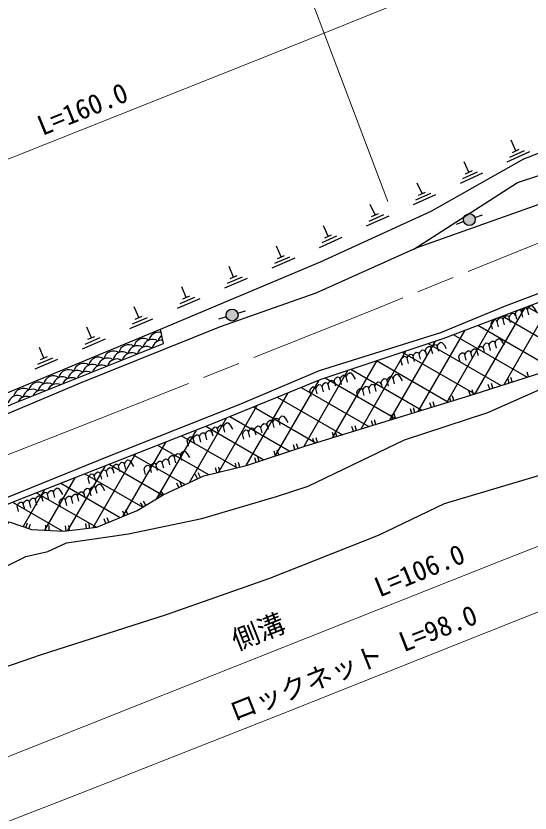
# Model space of a CAD drawing. Units: millimetres at full size, sheet at 1:1000; details may follow other scales. Extents: x 40000 to 680000, y 20000 to 380000.
# Drawn here: x 484565 to 532017, y 258970 to 332564 of the extents above; entities that cross this region are included whole.
import ezdxf
from ezdxf.enums import TextEntityAlignment as Align

# ---------------------------------------------------------------- set-up
doc = ezdxf.new("R2010")
doc.units = ezdxf.units.MM
doc.header["$LTSCALE"] = 1000
doc.linetypes.add('CHAIN', pattern=[18.5, 12, -1.5, 3.5, -1.5])
for name, color, linetype, lineweight in [('M-BGD', 7, 'Continuous', 25), ('M-BMK', 2, 'CHAIN', 13), ('M-STR-HTXT', 7, 'Continuous', 13)]:
    doc.layers.add(name, color=color, linetype=linetype, lineweight=lineweight)
doc.styles.add('ＭＳ ゴシック', font='')
doc.styles.get('ＭＳ ゴシック').set_extended_font_data('MS Gothic')

msp = doc.modelspace()

# ---------------------------------------------------------------- hatches: boundary and pattern name
at = {"layer": 'M-BGD'}
for points in [[(526932, 313953, -1), (525901, 313571, -0.41421), (526225, 314278, -0.41421)], [(505039, 305109, -0.41421), (504678, 304420, -0.41421), (503989, 304780, -1)]]:
    msp.add_hatch(color=256, dxfattribs=at).paths.add_polyline_path(points)

# ---------------------------------------------------------------- linework, layer by layer
for p, q in [((530707, 320107), (530264, 321082)), ((530152, 319525), (531511, 320144)), ((530389, 319962), (531026, 320252)), ((529915, 319087), (531997, 320035)), ((526376, 318136), (525933, 319110)), ((525584, 317116), (527666, 318064)), ((525821, 317553), (527180, 318172)), ((526058, 317991), (526695, 318281)), ((522045, 316164), (521601, 317138)), ((521252, 315144), (523335, 316092)), ((521489, 315581), (522849, 316200)), ((521726, 316019), (522364, 316309)), ((517714, 314192), (517270, 315167)), ((517395, 314047), (518032, 314337)), ((516921, 313172), (519004, 314120)), ((517158, 313610), (518518, 314229)), ((525901, 313571), (525197, 313311)), ((526932, 313953), (527635, 314213)), ((513383, 312220), (512939, 313195)), ((512590, 311200), (514672, 312148)), ((512827, 311638), (514187, 312257)), ((513064, 312075), (513701, 312366)), ((509035, 310322), (508614, 311306)), ((508218, 309321), (510322, 310219)), ((508466, 309752), (509839, 310339)), ((508713, 310184), (509357, 310459)), ((504658, 308452), (504238, 309437)), ((504089, 307883), (505463, 308470)), ((504337, 308315), (504980, 308590)), ((503842, 307451), (505946, 308350)), ((500282, 306583), (499862, 307567)), ((499466, 305582), (501570, 306481)), ((499713, 306014), (501087, 306601)), ((499960, 306445), (500604, 306720)), ((534315, 306710), (529582, 298513)), ((495906, 304714), (495485, 305698)), ((531542, 305657), (526927, 297665)), ((531719, 305725), (538998, 301522)), ((495337, 304144), (496711, 304731)), ((495584, 304576), (496228, 304851)), ((503989, 304780), (503273, 304556)), ((505039, 305109), (505754, 305333)), ((529457, 304866), (536584, 300751)), ((495090, 303712), (497193, 304611)), ((528769, 304604), (524294, 296854)), ((527195, 304007), (534171, 299979)), ((463723, 289436), (497915, 303649)), ((491529, 302844), (491109, 303829)), ((498184, 302324), (497915, 303649)), ((525996, 303552), (521661, 296044)), ((490713, 301843), (492817, 302742)), ((490960, 302275), (492334, 302862)), ((491208, 302707), (491851, 302982)), ((523248, 302542), (519029, 295234)), ((524932, 303148), (531757, 299208)), ((487153, 300975), (486733, 301959)), ((522604, 302327), (529343, 298437)), ((486831, 300837), (487475, 301112)), ((520566, 301647), (516396, 294424)), ((520228, 301534), (526929, 297665)), ((486337, 299974), (488441, 300872)), ((486584, 300405), (487958, 300992)), ((517884, 300751), (513764, 293615)), ((517852, 300741), (524483, 296912)), ((515202, 299856), (511129, 292802)), ((515476, 299947), (522037, 296159)), ((531889, 299250), (531752, 299679)), ((512508, 298940), (508452, 291915)), ((513100, 299154), (519590, 295407)), ((530095, 298677), (529958, 299106)), ((530381, 298768), (530244, 299197)), ((510877, 298272), (517144, 294654)), ((528302, 298104), (528165, 298533)), ((528588, 298195), (528451, 298624)), ((509673, 297780), (505785, 291045)), ((508682, 297374), (514697, 293902)), ((524708, 296981), (524576, 297411)), ((524995, 297069), (524862, 297499)), ((526507, 297535), (526375, 297965)), ((526794, 297623), (526662, 298053)), ((506838, 296620), (503269, 290438)), ((522908, 296428), (522776, 296858)), ((523195, 296516), (523063, 296946)), ((506488, 296476), (512251, 293149)), ((521109, 295874), (520977, 296304)), ((521396, 295962), (521263, 296392)), ((504004, 295460), (500547, 289472)), ((504293, 295578), (509841, 292375)), ((517510, 294767), (517378, 295197)), ((517797, 294855), (517664, 295285)), ((519310, 295321), (519177, 295751)), ((519596, 295409), (519464, 295839)), ((502087, 294687), (507458, 291586)), ((515711, 294214), (515578, 294644)), ((515997, 294302), (515865, 294732)), ((501189, 294334), (497509, 287960)), ((499856, 293810), (504982, 290851)), ((513911, 293660), (513779, 294090)), ((514198, 293748), (514066, 294178)), ((498388, 293233), (494411, 286345)), ((497625, 292933), (502337, 290213)), ((510318, 292534), (510177, 292961)), ((510603, 292628), (510462, 293055)), ((512112, 293106), (511979, 293537)), ((512398, 293195), (512266, 293625)), ((508531, 291941), (508390, 292369)), ((508816, 292036), (508674, 292463)), ((495587, 292133), (491650, 285314)), ((495393, 292056), (500173, 289297)), ((506744, 291349), (506602, 291777)), ((507029, 291444), (506887, 291871)), ((492787, 291032), (489332, 285048)), ((493162, 291179), (498110, 288323)), ((503103, 290398), (502998, 290835)), ((503395, 290468), (503289, 290906)), ((504933, 290839), (504828, 291277)), ((505225, 290910), (505119, 291347)), ((490931, 290303), (496276, 287217)), ((501316, 289833), (501125, 290240)), ((501588, 289960), (501397, 290368)), ((489986, 289931), (487193, 285092)), ((488700, 289426), (494192, 286255)), ((499612, 289034), (499421, 289441)), ((499883, 289161), (499692, 289569)), ((487186, 288831), (485217, 285420)), ((486469, 288549), (492003, 285354)), ((497921, 288209), (497688, 288594)), ((498178, 288364), (497945, 288749)), ((496565, 287391), (496333, 287777)), ((484243, 287669), (488836, 285017)), ((496309, 287236), (496076, 287622)), ((494613, 286429), (494441, 286845)), ((494890, 286544), (494718, 286959)), ((485468, 285331), (485617, 285756)), ((485750, 285231), (485900, 285656)), ((491067, 285247), (491016, 285694)), ((491365, 285281), (491314, 285728)), ((492874, 285709), (492702, 286125)), ((493151, 285823), (492979, 286239)), ((487317, 285087), (487338, 285536)), ((487617, 285073), (487638, 285522)), ((489197, 285032), (489146, 285479)), ((489495, 285066), (489444, 285514))]:
    msp.add_line(p, q, dxfattribs=at)
for points in [[(521285, 311043), (530859, 317196), (538554, 319696), (552230, 327296), (557771, 329253), (559452, 330755)], [(497915, 303649), (512662, 309850), (522876, 314537), (531433, 319359), (540671, 322928), (548930, 328080), (557771, 329253)], [(350318, 293735), (360215, 294396), (369966, 294433), (384440, 292774), (390055, 291982), (396602, 290771), (403880, 289338), (417548, 286913), (432921, 284063), (446255, 283408), (455889, 285178), (464134, 287245), (464986, 287932), (490539, 298680), (503455, 303878), (512280, 307002), (521593, 311181), (539020, 317378), (548101, 320485)], [(414928, 279358), (415359, 279771), (423240, 278391), (430378, 276982), (437913, 274402), (441321, 273070), (449085, 273986), (459545, 278640), (466727, 281275), (479770, 286494), (493209, 291954), (505315, 296741), (512586, 299816), (523784, 303345), (529743, 305797), (540414, 309836), (547444, 312848), (552590, 313983), (561420, 315531)], [(396203, 283017), (408126, 280636), (414301, 279202), (418585, 278143), (429332, 275021), (435937, 272057), (442653, 270211), (451184, 272460), (462339, 278959), (465160, 280147), (470896, 282375), (476704, 284646), (484875, 287922), (502790, 294964), (512731, 299031), (523986, 302789), (535682, 307229), (545742, 311207), (553991, 313283), (561530, 314680)], [(462339, 278959), (466093, 278290), (469562, 277999), (472580, 278318), (477825, 279538), (481038, 282025), (482592, 284161), (483952, 285867), (485986, 285148), (488997, 285009), (492022, 285356), (495749, 286899), (498164, 288355), (501904, 290108), (505928, 291079), (511221, 292833), (526852, 297641), (546958, 304066), (554646, 305506), (562583, 306532)], [(530802, 304571), (530672, 305081), (530781, 305302), (530955, 305435), (531103, 305419), (531229, 305275)], [(531347, 304742), (531217, 305252), (531327, 305473), (531500, 305606), (531648, 305590), (531775, 305445)], [(531900, 304957), (531770, 305466), (531879, 305688), (532053, 305820), (532201, 305804), (532393, 305585), (532597, 305228)], [(529109, 303851), (528978, 304360), (529088, 304582), (529262, 304714), (529409, 304698), (529539, 304550)], [(529670, 304041), (529539, 304550), (529649, 304772), (529823, 304904), (529970, 304888), (530100, 304740)], [(530226, 304250), (530095, 304760), (530205, 304981), (530379, 305114), (530527, 305098), (530719, 304879), (530727, 304864)], [(528548, 303661), (528417, 304170), (528527, 304392), (528700, 304524), (528848, 304508), (528978, 304360)], [(480798, 280364), (485475, 282643), (487512, 283123), (489218, 283918), (494949, 284743), (501708, 286173), (508607, 288185), (511550, 289153), (520432, 293435), (528108, 295953), (533183, 298185), (536959, 299208), (545603, 300992), (550524, 301994), (556126, 302571), (558075, 303054), (563038, 303011)], [(528368, 301681), (528237, 302191), (528347, 302412), (528520, 302545), (528668, 302529), (528795, 302384)], [(528920, 301896), (528790, 302405), (528899, 302627), (529073, 302759), (529221, 302743), (529413, 302524), (529617, 302167)], [(455889, 285178), (464094, 288159), (466006, 289177), (473128, 291815), (484334, 296782), (498184, 302324)], [(522490, 301189), (522360, 301699), (522469, 301920), (522643, 302053), (522791, 302037), (522917, 301893)], [(523035, 301360), (522905, 301870), (523014, 302091), (523188, 302224), (523336, 302208), (523463, 302064)], [(523588, 301575), (523458, 302084), (523567, 302306), (523741, 302438), (523889, 302422), (524081, 302203), (524284, 301846)], [(526690, 300980), (526559, 301489), (526669, 301711), (526843, 301843), (526991, 301827), (527120, 301679)], [(527246, 301189), (527116, 301699), (527225, 301920), (527399, 302053), (527547, 302037), (527739, 301818), (527747, 301803)], [(527822, 301510), (527692, 302020), (527801, 302241), (527975, 302374), (528123, 302358), (528249, 302214)], [(520235, 300279), (520105, 300788), (520214, 301010), (520388, 301142), (520536, 301126), (520666, 300978)], [(520796, 300469), (520666, 300978), (520776, 301200), (520949, 301332), (521097, 301316), (521227, 301168)], [(521358, 300659), (521227, 301168), (521337, 301390), (521510, 301522), (521658, 301506), (521788, 301358)], [(521914, 300868), (521783, 301378), (521893, 301599), (522067, 301732), (522214, 301716), (522407, 301497), (522415, 301482)], [(525568, 300600), (525437, 301109), (525547, 301331), (525720, 301463), (525868, 301447), (525998, 301299)], [(526129, 300790), (525998, 301299), (526108, 301521), (526282, 301653), (526429, 301637), (526559, 301489)], [(515175, 298766), (515044, 299275), (515154, 299497), (515328, 299629), (515476, 299613), (515668, 299394), (515871, 299037)], [(513501, 298059), (513370, 298569), (513480, 298790), (513653, 298923), (513801, 298907), (513994, 298688), (514002, 298673)], [(514077, 298380), (513947, 298890), (514056, 299111), (514230, 299243), (514378, 299228), (514504, 299084)], [(514622, 298551), (514492, 299061), (514601, 299282), (514775, 299414), (514923, 299399), (515050, 299254)], [(518404, 298227), (518274, 298736), (518383, 298958), (518557, 299090), (518705, 299074), (518831, 298931)], [(518949, 298398), (518819, 298907), (518929, 299129), (519102, 299261), (519250, 299245), (519377, 299101)], [(519502, 298612), (519372, 299122), (519481, 299343), (519655, 299476), (519803, 299460), (519995, 299241), (520198, 298883)], [(511822, 297470), (511692, 297979), (511801, 298201), (511975, 298333), (512123, 298317), (512253, 298169)], [(512383, 297660), (512253, 298169), (512362, 298391), (512536, 298523), (512684, 298507), (512814, 298359)], [(512944, 297850), (512814, 298359), (512924, 298581), (513097, 298713), (513245, 298697), (513375, 298549)], [(516149, 297316), (516019, 297826), (516129, 298047), (516302, 298180), (516450, 298164), (516580, 298016)], [(516711, 297506), (516580, 298016), (516690, 298237), (516863, 298370), (517011, 298354), (517141, 298206)], [(517272, 297696), (517141, 298206), (517251, 298427), (517425, 298560), (517572, 298544), (517702, 298396)], [(517828, 297906), (517697, 298415), (517807, 298637), (517981, 298769), (518128, 298753), (518321, 298534), (518329, 298519)], [(479789, 257291), (478003, 260400), (476573, 264402), (476723, 265934), (477631, 267828), (478790, 269364), (480723, 270857), (483434, 272413), (486831, 273587), (498457, 277300), (507995, 280652), (518042, 284620), (524117, 287548), (533830, 290455), (541043, 292432), (558332, 296015), (563839, 296821)], [(507861, 294386), (507730, 294896), (507840, 295117), (508013, 295250), (508161, 295234), (508287, 295090)], [(508406, 294557), (508276, 295067), (508385, 295288), (508559, 295421), (508707, 295405), (508833, 295260)], [(508958, 294772), (508828, 295281), (508938, 295503), (509111, 295635), (509259, 295619), (509451, 295400), (509655, 295043)], [(502757, 293755), (502627, 294264), (502736, 294486), (502910, 294618), (503058, 294602), (503184, 294459)], [(503302, 293926), (503172, 294435), (503281, 294657), (503455, 294789), (503603, 294773), (503730, 294629)], [(503855, 294140), (503724, 294650), (503834, 294871), (504008, 295004), (504155, 294988), (504348, 294769), (504551, 294411)], [(506167, 293666), (506037, 294175), (506146, 294397), (506320, 294529), (506468, 294513), (506598, 294365)], [(506728, 293856), (506598, 294365), (506707, 294587), (506881, 294719), (507029, 294703), (507159, 294555)], [(507284, 294065), (507154, 294575), (507263, 294796), (507437, 294929), (507585, 294913), (507777, 294694), (507786, 294679)], [(500502, 292845), (500372, 293354), (500481, 293575), (500655, 293708), (500803, 293692), (500933, 293544)], [(501063, 293034), (500933, 293544), (501042, 293765), (501216, 293898), (501364, 293882), (501494, 293734)], [(501624, 293224), (501494, 293734), (501603, 293955), (501777, 294088), (501925, 294072), (502055, 293924)], [(502180, 293434), (502050, 293943), (502160, 294165), (502333, 294297), (502481, 294281), (502674, 294062), (502682, 294048)], [(505606, 293476), (505476, 293985), (505585, 294207), (505759, 294339), (505907, 294323), (506037, 294175)], [(499876, 291517), (499746, 292027), (499856, 292248), (500029, 292381), (500177, 292365), (500370, 292146), (500573, 291788)], [(494719, 290706), (494588, 291215), (494698, 291437), (494872, 291569), (495019, 291553), (495212, 291334), (495415, 290977)], [(497646, 290602), (497516, 291111), (497625, 291333), (497799, 291465), (497947, 291449), (498077, 291301)], [(498202, 290811), (498072, 291320), (498181, 291542), (498355, 291674), (498503, 291658), (498695, 291439), (498704, 291425)], [(498779, 291132), (498648, 291641), (498758, 291863), (498932, 291995), (499079, 291979), (499205, 291836)], [(499324, 291303), (499194, 291812), (499303, 292034), (499477, 292166), (499625, 292150), (499752, 292006)], [(493044, 290000), (492914, 290509), (493024, 290731), (493197, 290863), (493345, 290847), (493538, 290628), (493546, 290613)], [(493621, 290321), (493491, 290830), (493600, 291052), (493774, 291184), (493922, 291168), (494048, 291025)], [(494166, 290492), (494036, 291001), (494145, 291223), (494319, 291355), (494467, 291339), (494594, 291195)], [(496524, 290222), (496394, 290731), (496503, 290953), (496677, 291085), (496825, 291069), (496955, 290921)], [(497085, 290412), (496955, 290921), (497064, 291143), (497238, 291275), (497386, 291259), (497516, 291111)], [(491366, 289410), (491236, 289920), (491345, 290141), (491519, 290274), (491667, 290258), (491797, 290110)], [(491927, 289600), (491797, 290110), (491906, 290331), (492080, 290464), (492228, 290448), (492358, 290300)], [(492488, 289790), (492358, 290300), (492467, 290521), (492641, 290654), (492789, 290638), (492919, 290490)], [(492053, 288474), (491922, 288983), (492032, 289205), (492206, 289337), (492353, 289321), (492546, 289102), (492749, 288745)], [(487069, 287722), (486939, 288232), (487048, 288453), (487222, 288586), (487370, 288570), (487496, 288426)], [(487614, 287893), (487484, 288403), (487593, 288624), (487767, 288757), (487915, 288741), (488042, 288596)], [(488167, 288108), (488036, 288617), (488146, 288839), (488320, 288971), (488467, 288955), (488660, 288736), (488863, 288379)], [(490378, 287767), (490248, 288277), (490357, 288498), (490531, 288631), (490679, 288615), (490871, 288396), (490880, 288381)], [(490955, 288088), (490824, 288598), (490934, 288819), (491108, 288952), (491256, 288936), (491382, 288792)], [(491500, 288259), (491370, 288769), (491479, 288990), (491653, 289123), (491801, 289107), (491928, 288962)], [(485375, 287002), (485245, 287511), (485354, 287733), (485528, 287865), (485676, 287849), (485806, 287701)], [(485936, 287192), (485806, 287701), (485915, 287923), (486089, 288055), (486237, 288039), (486367, 287891)], [(486492, 287401), (486362, 287911), (486472, 288132), (486645, 288265), (486793, 288249), (486986, 288030), (486994, 288015)], [(488700, 287178), (488570, 287687), (488679, 287909), (488853, 288041), (489001, 288025), (489131, 287877)], [(489261, 287368), (489131, 287877), (489240, 288099), (489414, 288231), (489562, 288215), (489692, 288067)], [(489822, 287558), (489692, 288067), (489801, 288289), (489975, 288421), (490123, 288405), (490253, 288257)], [(484814, 286812), (484684, 287321), (484793, 287543), (484967, 287675), (485115, 287659), (485245, 287511)]]:
    msp.add_lwpolyline(points, dxfattribs=at)
for centre in [(526416, 313762), (504514, 304945)]:
    msp.add_circle(centre, 550, dxfattribs=at)
for centre, start, end in [((497726, 302456), 73.59101, 168.69491), ((496341, 301880), 56.40496, 168.69491), ((497187, 301799), 56.40496, 168.69491), ((498033, 301717), 84.15529, 167.59257), ((498572, 302374), 127.09007, 168.69491), ((494955, 301305), 56.40496, 168.69491), ((495801, 301223), 56.40496, 168.69491), ((496647, 301142), 57.52707, 166.09652), ((492185, 300155), 56.40496, 168.69491), ((493570, 300730), 56.40496, 168.69491), ((494416, 300648), 56.40496, 168.69491), ((495262, 300566), 59.05175, 164.57184), ((490799, 299580), 56.40496, 168.69491), ((491645, 299498), 56.40496, 168.69491), ((492491, 299416), 62.19886, 161.42474), ((493031, 300073), 56.40496, 168.69491), ((493877, 299991), 60.60793, 163.01567), ((489414, 299004), 56.40496, 168.69491), ((490260, 298923), 56.40496, 168.69491), ((491106, 298841), 63.8283, 159.79529), ((488029, 298429), 56.40496, 168.69491), ((488875, 298347), 56.40496, 168.69491), ((489721, 298265), 65.50062, 158.12297), ((485258, 297279), 56.40496, 168.69491), ((486104, 297197), 56.40496, 168.69491), ((486643, 297854), 56.40496, 168.69491), ((487489, 297772), 56.40496, 168.69491), ((488335, 297690), 67.22094, 156.40265), ((484719, 296622), 56.40496, 168.69491), ((485565, 296540), 70.83119, 152.7924), ((486950, 297115), 68.99536, 154.62824)]:
    msp.add_arc(centre, 903, start, end, dxfattribs=at)
at = {"layer": 'M-BMK'}
msp.add_lwpolyline([(561014, 318670), (555369, 318005), (552826, 317636), (547213, 316489), (540753, 314643), (537432, 313469), (517674, 305471), (492022, 295265), (466855, 285433), (458838, 282749), (453613, 281445), (447783, 280536), (443231, 280019), (439529, 279925), (434910, 280062), (429615, 280641), (422841, 281849), (403169, 285965), (388040, 289110)], dxfattribs=at)
at = {"layer": 'M-STR-HTXT'}
msp.add_line((518903, 315431), (510889, 336563), dxfattribs=at)
for points in [[(539616, 341081), (535675, 339927), (530466, 338053), (509887, 329706), (496901, 324542), (477990, 317047), (467051, 312694), (460199, 310000), (457266, 309146), (454513, 308457), (449807, 307698), (446306, 307291), (440892, 306966), (436944, 306954), (431927, 307454), (424291, 308711), (415476, 310445), (399215, 313726)], [(470852, 259035), (493770, 268130), (529120, 282167), (546063, 288819), (550304, 290228), (556269, 291851), (561829, 292952), (564298, 293271)], [(479463, 256511), (491108, 261012), (508845, 268016), (537806, 279553), (548125, 283643), (554165, 285494), (560241, 286942), (565011, 287756)]]:
    msp.add_lwpolyline(points, dxfattribs=at)

# ---------------------------------------------------------------- texts
at = {"layer": 'M-STR-HTXT', "style": 'ＭＳ ゴシック'}
for s, rotation, p in [('L=160.0', 22.148, (487219, 320973)), ('L=106.0', 22.262, (518328, 278355)), ('側溝', 21.607, (505136, 273439)), ('L=98.0', 21.322, (520566, 273298)), ('ロックネット', 21.557, (504919, 266876))]:
    msp.add_text(s, height=1833, rotation=rotation, dxfattribs=at).set_placement(p, align=Align.BOTTOM_LEFT)

doc.saveas('drawing.dxf')
